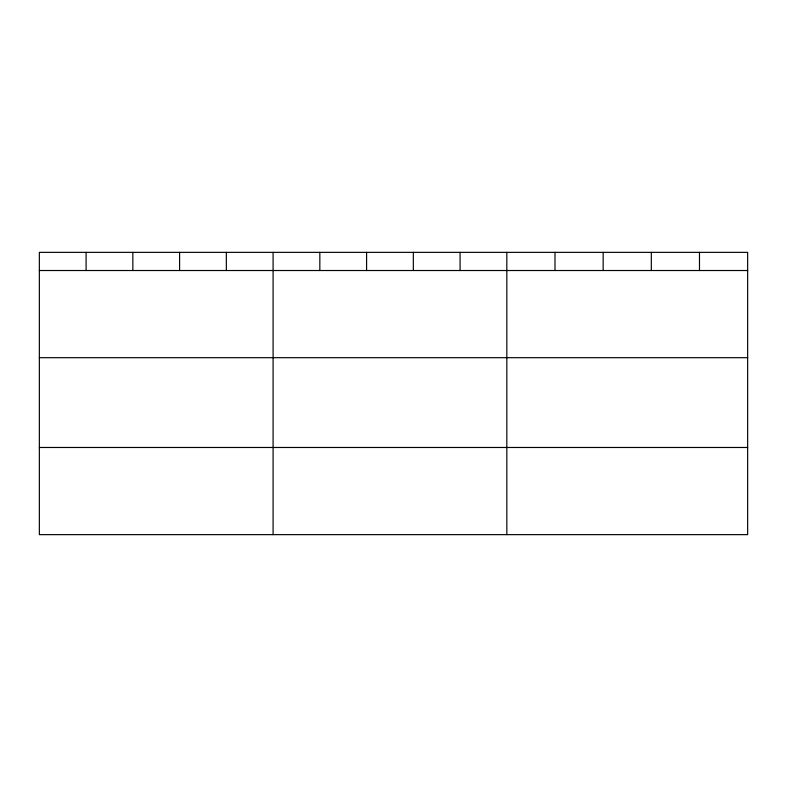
<?xml version="1.0" encoding="UTF-8"?>
<svg xmlns="http://www.w3.org/2000/svg" width="787" height="787" viewBox="0 0 787 787"><rect width="100%" height="100%" fill="white"/><g stroke="black" fill="none" stroke-linecap="round" stroke-linejoin="round"><path stroke-width="1.18" d="M747.65 357.682L747.65 252.361L39.35 252.361L39.35 534.639L747.65 534.639L747.65 357.682L39.35 357.682M39.35 270.521L747.65 270.521M39.35 447.478L747.65 447.478M699.486 252.361L699.486 270.521M651.321 252.361L651.321 270.521M603.157 252.361L603.157 270.521M554.992 252.361L554.992 270.521M506.828 252.361L506.828 534.639M460.08 252.361L460.08 270.521M413.332 252.361L413.332 270.521M366.585 252.361L366.585 270.521M319.837 252.361L319.837 270.521M273.089 252.361L273.089 534.639M226.341 252.361L226.341 270.521M179.593 252.361L179.593 270.521M132.846 252.361L132.846 270.521M86.098 252.361L86.098 270.521"/></g></svg>
